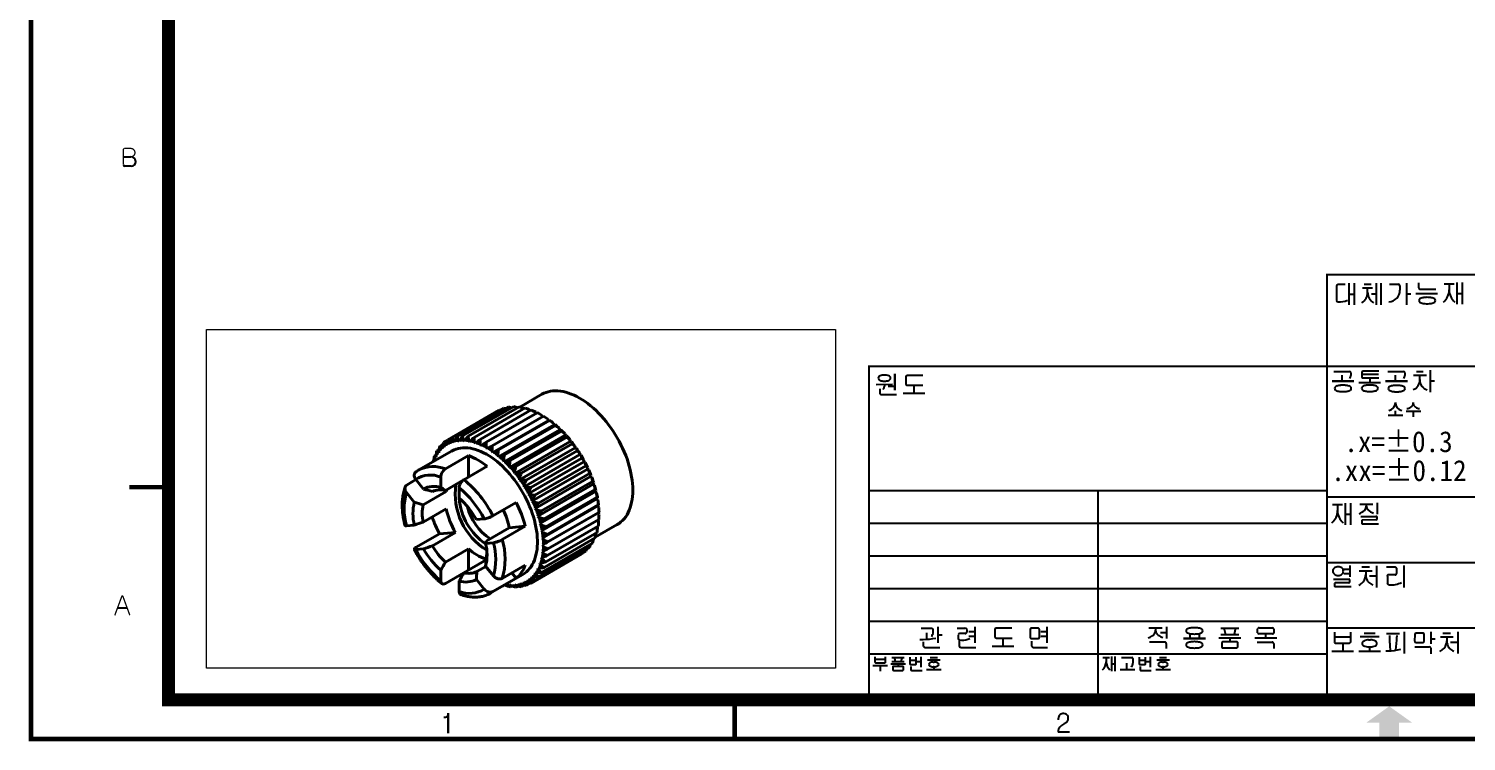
# Model space of a CAD drawing. Header units: millimetres. Extents: x 20 to 420, y 20 to 297.
# Drawn here: x 19.6 to 239.3, y 19.6 to 128.6 of the extents above; entities that cross this region are included whole.
import ezdxf

# ---------------------------------------------------------------- set-up
doc = ezdxf.new("R2010")
doc.units = ezdxf.units.MM
doc.header["$LTSCALE"] = 10
doc.header["$MEASUREMENT"] = 0
doc.layers.get('0').update_dxf_attribs({"color": 6})
doc.layers.add('0 @ 1', color=6, linetype='Continuous')
doc.layers.add('DIM', color=2, linetype='Continuous', lineweight=9)
doc.layers.add('OUTLINE', color=3, linetype='Continuous', lineweight=40)
doc.styles.get("Standard").update_dxf_attribs({"font": '', "height": 3.2})
doc.styles.get('Standard').set_extended_font_data('GulimChe')

# ---------------------------------------------------------------- blocks, each defined once
blk = doc.blocks.new('A-3_규격도면_동인광학')
blk.add_hatch(color=256).paths.add_polyline_path([(204, 2.5), (206, 2.5), (206, 0), (209, 0), (209, 2.5), (211, 2.5), (207.5, 5)])
for p, q in [((14.1, 89.02), (15.24, 89.02)), ((15.24, 89.02), (15.26, 89.02)), ((15.31, 87.56), (14.35, 87.56)), ((199.46, 69.16), (199.46, 67.06)), ((200.76, 69.49), (199.71, 69.49)), ((201.31, 69.71), (201.31, 66.37)), ((202.12, 69.71), (202.12, 66.37)), ((203.44, 68.98), (204.96, 68.98)), ((203.67, 69.54), (204.73, 69.54)), ((204.2, 68.3), (204.2, 68.98)), ((205.49, 69.71), (205.49, 66.37)), ((206.2, 69.71), (206.2, 66.37)), ((207.52, 69.52), (208.87, 69.52)), ((209.13, 69.27), (209.13, 68.63)), ((210.13, 69.71), (210.13, 66.37)), ((211.56, 68.09), (214.89, 68.09)), ((211.99, 69.75), (211.99, 69.01)), ((212.25, 68.77), (214.61, 68.77)), ((215.9, 69.58), (217.44, 69.58)), ((216.66, 69.58), (216.66, 68.65)), ((217.85, 69.8), (217.85, 66.46)), ((217.85, 68.12), (218.66, 68.12)), ((218.66, 69.8), (218.66, 66.46)), ((201.31, 68.03), (202.12, 68.03)), ((205.49, 67.99), (204.77, 67.99)), ((210.13, 68.07), (210.78, 68.07)), ((131.98, 53.34), (131.98, 55.81)), ((131.98, 55.81), (131.98, 53.34)), ((133.64, 55.39), (133.64, 54.33)), ((136.23, 55.6), (133.86, 55.6)), ((199.04, 56.19), (201.37, 56.19)), ((200.24, 55.63), (200.24, 54.7)), ((201.65, 55.96), (201.65, 55.6)), ((203.29, 56.01), (203.29, 55.39)), ((205.86, 55.72), (203.29, 55.72)), ((203.53, 55.2), (205.92, 55.2)), ((205.91, 56.23), (203.54, 56.23)), ((204.52, 55.2), (204.52, 54.53)), ((207.29, 56.19), (209.62, 56.19)), ((208.42, 55.63), (208.42, 54.71)), ((209.9, 55.96), (209.9, 55.6)), ((211.23, 55.62), (213.19, 55.62)), ((211.65, 56.18), (212.7, 56.18)), ((212.18, 54.94), (212.18, 55.62)), ((213.76, 56.39), (213.76, 53.05)), ((129.11, 54.2), (131.59, 54.27)), ((129.66, 53.56), (129.66, 52.9)), ((130.36, 54.23), (130.37, 53.91)), ((131.98, 53.87), (130.96, 53.87)), ((133.22, 52.86), (136.55, 52.86)), ((133.89, 54.1), (136.27, 54.1)), ((134.88, 53.9), (134.88, 52.86)), ((202.1, 54.7), (198.76, 54.7)), ((198.76, 54.7), (202.1, 54.7)), ((202.86, 54.53), (206.19, 54.53)), ((210.28, 54.71), (206.94, 54.71)), ((206.94, 54.71), (210.28, 54.71)), ((213.76, 54.75), (214.42, 54.75)), ((129.87, 52.68), (132.24, 52.68)), ((211.16, 51.47), (211.16, 51.35)), ((211.16, 51.35), (211.16, 51.47)), ((207.34, 49.49), (209.56, 49.49)), ((208.44, 49.49), (208.44, 50.19)), ((210.07, 50.1), (212.31, 50.1)), ((211.18, 50.1), (211.18, 49.24)), ((128, 38), (198, 38)), ((163, 38), (163, 7)), ((198, 37), (253, 37)), ((198.84, 35.85), (200.38, 35.85)), ((199.6, 35.85), (199.6, 34.91)), ((200.79, 36.06), (200.79, 32.73)), ((201.6, 36.06), (201.6, 32.73)), ((202.99, 35.89), (205.01, 35.89)), ((204, 35.89), (204, 35.58)), ((204, 35.89), (204, 35.58)), ((205.65, 36.09), (205.65, 34.36)), ((128, 33), (198, 33)), ((200.79, 34.38), (201.6, 34.38)), ((203.17, 34.04), (205.47, 34.04)), ((203.29, 33.31), (203.29, 33.04)), ((205.45, 33.49), (203.44, 33.48)), ((203.51, 32.9), (205.85, 32.9)), ((128, 28), (198, 28)), ((198, 27), (253, 27)), ((201.47, 26.51), (201.47, 24.78)), ((205.57, 26.49), (205.57, 23.18)), ((209.75, 26.51), (209.75, 23.17)), ((199.01, 24.45), (201.31, 24.45)), ((200.56, 25.95), (201.47, 25.95)), ((200.56, 25.29), (201.47, 25.29)), ((202.92, 25.73), (204.88, 25.73)), ((203.3, 26.31), (204.49, 26.31)), ((203.9, 25.73), (203.9, 25.14)), ((204.46, 24.93), (205.57, 24.93)), ((207.07, 26.3), (208.41, 26.3)), ((207.21, 24.89), (207.21, 23.84)), ((208.41, 25.11), (207.39, 25.11)), ((208.62, 26.1), (208.62, 25.31)), ((128, 23), (198, 23)), ((199.13, 23.72), (199.13, 23.45)), ((201.29, 23.9), (199.28, 23.88)), ((199.35, 23.3), (201.7, 23.3)), ((207.32, 23.64), (207.4, 23.61)), ((207.4, 23.61), (207.54, 23.59)), ((13.21, 20.04), (14.68, 20.04)), ((128, 18), (198, 18)), ((135.98, 16.93), (137.61, 16.93)), ((136.81, 16.25), (136.81, 15.24)), ((138.54, 17.16), (138.54, 14.69)), ((139.19, 15.89), (138.54, 15.89)), ((141.51, 16.95), (142.68, 16.95)), ((141.65, 15.95), (141.65, 15.38)), ((142.72, 16.12), (141.88, 16.12)), ((142.95, 16.76), (142.95, 16.34)), ((143.29, 16.45), (144.21, 16.45)), ((143.29, 15.71), (144.21, 15.71)), ((144.21, 17.16), (144.21, 14.72)), ((147.25, 16.73), (147.25, 15.67)), ((149.84, 16.94), (147.47, 16.94)), ((147.5, 15.44), (149.88, 15.44)), ((152.64, 16.75), (152.64, 15.56)), ((153.9, 16.94), (152.85, 16.94)), ((154.09, 15.56), (154.09, 16.72)), ((154.26, 16.45), (155.19, 16.45)), ((154.27, 15.71), (155.19, 15.71)), ((155.19, 17.16), (155.19, 14.72)), ((170.79, 16.97), (172.81, 16.97)), ((171.8, 16.97), (171.8, 16.65)), ((172.54, 16.26), (173.45, 16.26)), ((173.45, 17.17), (173.45, 15.35)), ((177.03, 16.01), (177.03, 15.35)), ((178.44, 16.02), (178.44, 15.35)), ((181.47, 15.45), (184.82, 15.45)), ((181.75, 16.92), (184.53, 16.92)), ((181.75, 15.98), (184.53, 15.98)), ((182.3, 16.77), (182.47, 15.98)), ((183.13, 15.45), (183.13, 14.86)), ((183.97, 16.75), (183.79, 15.98)), ((186.96, 15.48), (190.31, 15.48)), ((187.39, 16.22), (187.39, 16.83)), ((189.68, 16.07), (187.58, 16.07)), ((187.63, 16.98), (189.68, 16.98)), ((188.63, 15.48), (188.63, 16.07)), ((189.86, 16.77), (189.86, 16.22)), ((198, 17), (253, 17)), ((199.15, 16.32), (199.15, 14.84)), ((199.15, 15.62), (201.64, 15.62)), ((201.64, 14.87), (201.64, 16.34)), ((203.05, 15.65), (205.96, 15.65)), ((203.67, 16.17), (205.33, 16.17)), ((207.06, 16.15), (209.09, 16.15)), ((207.53, 15.83), (207.53, 15.63)), ((208.66, 15.84), (208.66, 15.63)), ((209.78, 16.38), (209.78, 13.06)), ((211.4, 15.99), (211.37, 14.97)), ((212.67, 16.18), (211.61, 16.18)), ((212.82, 14.97), (212.86, 15.96)), ((213.83, 16.37), (213.83, 14.55)), ((215.31, 15.6), (217.27, 15.6)), ((215.7, 16.18), (216.88, 16.18)), ((216.29, 15.6), (216.29, 15.01)), ((217.96, 16.37), (217.96, 13.06)), ((135.78, 15.21), (136.3, 15.22)), ((136.3, 14.87), (136.3, 14.23)), ((136.56, 14.01), (138.83, 14.01)), ((141.79, 14.95), (141.79, 14.23)), ((141.83, 15.14), (142.16, 15.13)), ((142.04, 14.01), (144.32, 14.01)), ((146.83, 14.2), (150.16, 14.2)), ((148.49, 15.23), (148.49, 14.2)), ((152.84, 15.37), (153.88, 15.37)), ((152.86, 14.95), (152.86, 14.23)), ((153.11, 14.01), (155.29, 14.01)), ((170.89, 14.83), (173.22, 14.83)), ((173.42, 14.6), (173.42, 13.84)), ((179.41, 15.35), (176.07, 15.35)), ((176.07, 15.35), (179.41, 15.35)), ((181.9, 14.7), (181.9, 14.1)), ((184.19, 14.86), (182.09, 14.86)), ((182.14, 13.95), (184.19, 13.95)), ((184.37, 14.15), (184.37, 14.7)), ((187.31, 14.81), (189.64, 14.81)), ((189.85, 14.59), (189.85, 13.83)), ((198.73, 13.44), (202.06, 13.44)), ((199.35, 14.67), (201.43, 14.67)), ((200.39, 14.45), (200.39, 13.44)), ((202.83, 13.41), (206.17, 13.41)), ((204.35, 15.15), (204.49, 15.15)), ((204.49, 14.06), (204.35, 14.06)), ((204.49, 15.15), (204.63, 15.15)), ((204.63, 14.06), (204.49, 14.06)), ((204.49, 14.06), (204.49, 13.41)), ((206.96, 13.48), (207.33, 13.48)), ((211.4, 14.11), (213.62, 14.11)), ((211.57, 14.77), (212.61, 14.77)), ((213.83, 15.31), (214.5, 15.31)), ((213.85, 13.93), (213.85, 13.04)), ((216.85, 14.81), (217.96, 14.81)), ((128, 13), (198, 13)), ((128.62, 11.22), (130.85, 11.22)), ((128.91, 12.54), (128.91, 11.79)), ((128.91, 12.2), (130.56, 12.2)), ((129.05, 11.66), (130.43, 11.66)), ((129.74, 11.22), (129.74, 10.37)), ((130.56, 11.82), (130.56, 12.54)), ((131.35, 11.49), (133.58, 11.49)), ((131.53, 12.47), (133.39, 12.47)), ((131.53, 11.84), (133.39, 11.84)), ((131.64, 10.99), (131.64, 10.59)), ((133.17, 11.09), (131.76, 11.09)), ((131.9, 12.37), (132.02, 11.84)), ((132.46, 11.49), (132.46, 11.09)), ((133.02, 12.36), (132.9, 11.84)), ((133.29, 10.62), (133.29, 10.99)), ((134.27, 12.51), (134.27, 11.49)), ((134.27, 12.05), (135.24, 12.05)), ((134.4, 11.37), (135.13, 11.37)), ((134.41, 11.1), (134.41, 10.59)), ((135.24, 11.52), (135.24, 12.51)), ((135.37, 11.87), (135.96, 11.87)), ((135.96, 12.58), (135.96, 10.96)), ((136.95, 12.09), (138.89, 12.09)), ((137.37, 12.45), (138.47, 12.45)), ((137.82, 11.76), (137.91, 11.76)), ((137.91, 11.04), (137.82, 11.04)), ((137.91, 11.76), (138, 11.76)), ((138, 11.04), (137.91, 11.04)), ((137.91, 11.04), (137.91, 10.6)), ((163.75, 12.44), (164.78, 12.44)), ((164.26, 12.44), (164.26, 11.82)), ((165.05, 12.59), (165.05, 10.36)), ((165.05, 11.47), (165.59, 11.47)), ((165.59, 12.59), (165.59, 10.36)), ((166.58, 12.46), (168.15, 12.46)), ((167.34, 11.59), (167.34, 10.63)), ((168.32, 12.3), (168.32, 11.6)), ((169.29, 12.51), (169.29, 11.49)), ((169.29, 12.05), (170.27, 12.05)), ((169.42, 11.37), (170.15, 11.37)), ((169.43, 11.1), (169.43, 10.59)), ((170.27, 11.52), (170.27, 12.51)), ((170.39, 11.87), (170.99, 11.87)), ((170.99, 12.58), (170.99, 10.96)), ((171.97, 12.09), (173.91, 12.09)), ((172.39, 12.45), (173.49, 12.45)), ((172.84, 11.76), (172.93, 11.76)), ((172.93, 11.04), (172.84, 11.04)), ((172.93, 11.76), (173.03, 11.76)), ((173.03, 11.04), (172.93, 11.04)), ((172.93, 11.04), (172.93, 10.6)), ((131.8, 10.49), (133.17, 10.49)), ((134.54, 10.49), (136.13, 10.49)), ((136.81, 10.6), (139.03, 10.6)), ((166.39, 10.63), (168.62, 10.63)), ((169.56, 10.49), (171.15, 10.49)), ((171.83, 10.6), (174.06, 10.6)), ((63.07, 3.35), (63.32, 3.35)), ((63.73, 0.91), (63.73, 3.96)), ((63.73, 3.96), (63.73, 0.91)), ((156.98, 2.93), (156.98, 3.2)), ((157.84, 2.3), (157.74, 2.24)), ((158.18, 2.54), (157.84, 2.3)), ((158.26, 2.6), (158.18, 2.54)), ((156.9, 1.07), (158.65, 1.07))]:
    blk.add_line(p, q)
for points, const_width in [([(0, 0), (0, 277), (400, 277), (400, 0)], 0.7), ([(21, 6), (21, 271), (394, 271), (394, 6)], 2)]:
    blk.add_lwpolyline(points, close=True, dxfattribs=dict(const_width=const_width))
at = {"const_width": 0.2}
for points in [[(14.1, 87.81), (14.1, 90.08, -0.443983), (14.33, 90.29), (15.24, 90.29, -1), (15.24, 89.02), (14.1, 89.02)], [(12.79, 18.9), (13.87, 21.81, -0.756384), (14.04, 21.8), (15.09, 18.92)]]:
    blk.add_lwpolyline(points, format="xyb", dxfattribs=at)
for points, const_width in [([(198, 7), (198, 71), (393, 71)], 0.3), ([(128, 7), (128, 57), (393, 57)], 0.3), ([(15, 38.5), (21.67, 38.5)], 0.7), ([(107.5, 0), (107.5, 6.67)], 0.7)]:
    blk.add_lwpolyline(points, dxfattribs=dict(const_width=const_width))
for centre, radius, start, end in [((15.26, 88.29), 0.727, 273.6048, 90), ((14.35, 87.81), 0.249, 181.3239, 270), ((199.71, 69.23), 0.261, 90, 196.224), ((202.32, 68.3), 1.88, 301.736, 0), ((206.08, 68.3), 1.88, 180, 238.264), ((207.33, 68.63), 1.8, 274.0617, 0), ((208.87, 69.25), 0.269, 4.3858, 90), ((212.23, 69.01), 0.238, 180, 274.8762), ((214.19, 68.65), 2.46, 310.6997, 0), ((219.07, 68.65), 2.41, 180, 230.1829), ((199.7, 67.06), 0.236, 180, 268.1595), ((199.8, 70.18), 3.36, 268.1595, 293.0296), ((212.39, 67.01), 0.362, 130.787, 175.4096), ((212.39, 67.07), 0.362, 184.5904, 229.213), ((212.55, 66.82), 0.62, 105.5854, 130.787), ((212.55, 67.27), 0.62, 229.213, 254.4146), ((213.19, 64.54), 2.98, 94.5784, 105.5854), ((213.19, 69.54), 2.98, 254.4146, 265.4216), ((213.3, 63.2), 4.33, 90, 94.5784), ((213.3, 70.88), 4.33, 265.4216, 270), ((213.3, 63.2), 4.33, 85.4216, 90), ((213.3, 70.88), 4.33, 270, 274.5784), ((213.4, 64.54), 2.98, 74.4146, 85.4216), ((213.4, 69.54), 2.98, 274.5784, 285.5854), ((214.04, 66.82), 0.62, 49.213, 74.4146), ((214.04, 67.27), 0.62, 285.5854, 310.787), ((214.21, 67.01), 0.362, 4.5904, 49.213), ((214.21, 67.07), 0.362, 310.787, 355.4096), ((129.85, 55.13), 0.429, 109.7033, 172.0326), ((129.85, 55.24), 0.429, 187.9674, 250.2967), ((130.37, 53.68), 1.97, 90, 109.7033), ((130.37, 53.68), 1.97, 70.2967, 90), ((130.89, 55.13), 0.429, 7.9674, 70.2967), ((130.89, 55.24), 0.429, 289.7033, 352.0326), ((133.86, 55.39), 0.217, 90, 179.9617), ((201.37, 55.9), 0.29, 11.8483, 90), ((200.91, 55.6), 0.74, 320.5326, 0), ((203.54, 55.97), 0.253, 90, 170.8151), ((203.49, 55.39), 0.199, 180, 282.1799), ((209.62, 55.9), 0.29, 11.8483, 90), ((209.16, 55.6), 0.74, 320.5326, 0), ((210.64, 54.85), 1.53, 290.6033, 3.3919), ((213.65, 54.84), 1.48, 175.9627, 256.3106), ((129.87, 52.9), 0.216, 180, 270.036), ((130.37, 56.69), 1.97, 250.2967, 270), ((129.76, 53.89), 0.602, 313.5964, 1.5108), ((130.37, 56.69), 1.97, 270, 289.7033), ((133.87, 54.33), 0.23, 180, 273.1332), ((199.51, 53.57), 0.362, 130.787, 175.4096), ((199.51, 53.63), 0.362, 184.5904, 229.213), ((199.68, 53.38), 0.62, 105.5854, 130.787), ((199.68, 53.83), 0.62, 229.213, 254.4146), ((200.32, 51.1), 2.98, 94.5784, 105.5854), ((200.32, 56.1), 2.98, 254.4146, 265.4216), ((200.42, 49.76), 4.33, 90, 94.5784), ((200.42, 57.45), 4.33, 265.4216, 270), ((200.42, 49.76), 4.33, 85.4216, 90), ((200.42, 57.45), 4.33, 270, 274.5784), ((200.53, 51.1), 2.98, 74.4146, 85.4216), ((200.53, 56.1), 2.98, 274.5784, 285.5854), ((201.17, 53.38), 0.62, 49.213, 74.4146), ((201.17, 53.83), 0.62, 285.5854, 310.787), ((201.34, 53.57), 0.362, 4.5904, 49.213), ((201.34, 53.63), 0.362, 310.787, 355.4096), ((203.63, 53.59), 0.362, 130.787, 175.4096), ((203.63, 53.65), 0.362, 184.5904, 229.213), ((203.79, 53.39), 0.62, 105.5854, 130.787), ((203.79, 53.84), 0.62, 229.213, 254.4146), ((204.43, 51.12), 2.98, 94.5784, 105.5854), ((204.43, 56.12), 2.98, 254.4146, 265.4216), ((204.54, 49.77), 4.33, 90, 94.5784), ((204.54, 57.46), 4.33, 265.4216, 270), ((204.54, 49.77), 4.33, 85.4216, 90), ((204.54, 57.46), 4.33, 270, 274.5784), ((204.64, 51.12), 2.98, 74.4146, 85.4216), ((204.64, 56.12), 2.98, 274.5784, 285.5854), ((205.28, 53.39), 0.62, 49.213, 74.4146), ((205.28, 53.84), 0.62, 285.5854, 310.787), ((205.45, 53.59), 0.362, 4.5904, 49.213), ((205.45, 53.65), 0.362, 310.787, 355.4096), ((207.72, 53.55), 0.362, 130.787, 175.4096), ((207.72, 53.61), 0.362, 184.5904, 229.213), ((207.89, 53.36), 0.62, 105.5854, 130.787), ((207.89, 53.81), 0.62, 229.213, 254.4146), ((208.53, 51.08), 2.98, 94.5784, 105.5854), ((208.53, 56.08), 2.98, 254.4146, 265.4216), ((208.64, 49.74), 4.33, 90, 94.5784), ((208.64, 57.42), 4.33, 265.4216, 270), ((208.64, 49.74), 4.33, 85.4216, 90), ((208.64, 57.42), 4.33, 270, 274.5784), ((208.74, 51.08), 2.98, 74.4146, 85.4216), ((208.74, 56.08), 2.98, 274.5784, 285.5854), ((209.38, 53.36), 0.62, 49.213, 74.4146), ((209.38, 53.81), 0.62, 285.5854, 310.787), ((209.55, 53.55), 0.362, 4.5904, 49.213), ((209.55, 53.61), 0.362, 310.787, 355.4096), ((207.23, 51.43), 1.22, 280.1846, 0), ((209.66, 51.43), 1.22, 180, 259.8154), ((210.11, 51.8), 1.28, 273.0377, 302.6699), ((210.37, 51.39), 0.803, 302.6699, 326.0061), ((210.43, 51.35), 0.733, 326.0061, 0), ((211.89, 51.35), 0.733, 180, 213.9939), ((211.95, 51.39), 0.803, 213.9939, 237.3301), ((212.21, 51.8), 1.28, 237.3301, 266.9623), ((202.93, 35.74), 1.11, 314.5469, 334.7965), ((203.27, 35.58), 0.731, 334.7965, 0), ((204.71, 35.58), 0.707, 180, 230.0339), ((197.14, 34.91), 2.46, 310.6997, 0), ((202.01, 34.91), 2.41, 180, 230.1829), ((202.16, 36.52), 2.2, 289.6857, 314.5469), ((203.44, 33.33), 0.15, 90.4674, 185.5199), ((203.45, 33.04), 0.158, 180, 290.6438), ((206.16, 37.31), 2.97, 230.0339, 249.212), ((205.47, 33.68), 0.182, 265.0661, 354.5096), ((205.47, 33.86), 0.181, 5.4904, 90), ((204.5, 33.77), 1.16, 354.5096, 5.4904), ((199.46, 25.7), 0.566, 126.2971, 182.2865), ((199.46, 25.65), 0.566, 177.7135, 233.7029), ((199.7, 25.38), 0.955, 90, 126.2971), ((199.7, 25.96), 0.955, 233.7029, 270), ((199.7, 25.38), 0.955, 53.7029, 90), ((199.7, 25.96), 0.955, 270, 306.2971), ((199.93, 25.7), 0.566, 357.7135, 53.7029), ((199.93, 25.65), 0.566, 306.2971, 2.2865), ((201.31, 24.27), 0.181, 5.4904, 90), ((200.34, 24.18), 1.16, 354.5096, 5.4904), ((202.16, 25.13), 1.74, 314.7962, 337.7895), ((202.15, 25.14), 1.75, 337.7895, 0), ((205.83, 25.14), 1.93, 180, 203.0854), ((205.29, 24.91), 1.34, 203.0854, 227.7201), ((207.39, 24.92), 0.187, 90, 189.9031), ((208.41, 26.09), 0.21, 2.4746, 90), ((208.42, 25.31), 0.202, 265.1914, 0), ((199.28, 23.73), 0.15, 90.4674, 185.5199), ((199.29, 23.45), 0.158, 180, 290.6438), ((201.31, 24.08), 0.182, 265.0661, 354.5096), ((201.98, 25.31), 1.99, 295.4601, 314.7962), ((205.95, 25.63), 2.32, 227.7201, 245.1313), ((207.44, 23.84), 0.235, 180, 238.9832), ((207.91, 26.54), 2.97, 262.8795, 299.3294), ((136.15, 25.5), 10.28, 270.7952, 281.7846), ((136.77, 16.42), 1.07, 316.4472, 354.1416), ((137.61, 16.7), 0.224, 5.8584, 90), ((135.83, 16.52), 2.01, 354.1416, 5.8584), ((141.88, 15.88), 0.243, 90, 162.7327), ((141.89, 15.38), 0.247, 180, 255.9206), ((142.68, 16.66), 0.29, 19.9366, 90), ((142.73, 16.34), 0.223, 268.9289, 0), ((147.47, 16.73), 0.217, 90, 179.9617), ((147.48, 15.67), 0.23, 180, 273.1332), ((152.85, 16.73), 0.211, 90, 174.1511), ((152.83, 15.56), 0.198, 180, 272.2398), ((153.88, 15.58), 0.214, 270, 355.6406), ((153.87, 16.72), 0.223, 0, 81.4867), ((170.17, 17.28), 1.89, 285.8538, 306.2125), ((170.48, 16.85), 1.37, 306.2125, 332.5484), ((170.87, 16.65), 0.93, 332.5484, 0), ((172.71, 16.65), 0.912, 180, 209.5054), ((172.86, 16.73), 1.08, 209.5054, 237.9626), ((174.78, 19.8), 4.7, 237.9626, 246.4471), ((176.82, 16.5), 0.362, 130.787, 175.4096), ((176.82, 16.56), 0.362, 184.5904, 229.213), ((176.99, 16.31), 0.62, 105.5854, 130.787), ((176.99, 16.76), 0.62, 229.213, 254.4146), ((177.63, 14.03), 2.98, 94.5784, 105.5854), ((177.63, 19.03), 2.98, 254.4146, 265.4216), ((177.73, 12.69), 4.33, 90, 94.5784), ((177.73, 20.38), 4.33, 265.4216, 270), ((177.73, 12.69), 4.33, 85.4216, 90), ((177.73, 20.38), 4.33, 270, 274.5784), ((177.84, 14.03), 2.98, 74.4146, 85.4216), ((177.84, 19.03), 2.98, 274.5784, 285.5854), ((178.48, 16.31), 0.62, 49.213, 74.4146), ((178.48, 16.76), 0.62, 285.5854, 310.787), ((178.64, 16.5), 0.362, 4.5904, 49.213), ((178.64, 16.56), 0.362, 310.787, 355.4096), ((187.56, 16.83), 0.163, 63.6984, 180), ((187.58, 16.26), 0.187, 190.8165, 270), ((189.68, 16.8), 0.179, 352.4097, 90), ((189.71, 16.22), 0.154, 261.1653, 0), ((223.12, 15.63), 15.59, 180, 187.9213), ((193.38, 15.63), 15.28, 352.2562, 0), ((211.61, 15.97), 0.211, 90, 174.1511), ((212.63, 15.96), 0.223, 0, 81.4867), ((136.52, 14.23), 0.218, 180, 278.834), ((142.01, 14.23), 0.218, 180, 278.834), ((142.27, 17.94), 2.82, 267.8535, 294.1102), ((153.08, 14.23), 0.218, 180, 278.834), ((173.22, 14.62), 0.204, 354.4055, 90), ((176.82, 14.36), 0.362, 130.787, 175.4096), ((176.82, 14.42), 0.362, 184.5904, 229.213), ((176.99, 14.17), 0.62, 105.5854, 130.787), ((176.99, 14.62), 0.62, 229.213, 254.4146), ((177.63, 11.89), 2.98, 94.5784, 105.5854), ((177.63, 16.89), 2.98, 254.4146, 265.4216), ((177.73, 10.55), 4.33, 90, 94.5784), ((177.73, 18.24), 4.33, 265.4216, 270), ((177.73, 10.55), 4.33, 85.4216, 90), ((177.73, 18.24), 4.33, 270, 274.5784), ((177.84, 11.89), 2.98, 74.4146, 85.4216), ((177.84, 16.89), 2.98, 274.5784, 285.5854), ((178.48, 14.17), 0.62, 49.213, 74.4146), ((178.48, 14.62), 0.62, 285.5854, 310.787), ((178.64, 14.36), 0.362, 4.5904, 49.213), ((178.64, 14.42), 0.362, 310.787, 355.4096), ((182.09, 14.67), 0.187, 90, 169.1835), ((182.07, 14.1), 0.163, 180, 296.3016), ((184.22, 14.7), 0.154, 0, 98.8347), ((184.19, 14.13), 0.179, 270, 7.5903), ((189.64, 14.61), 0.204, 354.4055, 90), ((199.32, 14.84), 0.175, 180, 277.554), ((201.43, 14.88), 0.209, 270, 358.5824), ((203.81, 14.56), 0.459, 117.2376, 174.097), ((203.81, 14.66), 0.459, 185.903, 242.7624), ((204.35, 13.5), 1.65, 90, 117.2376), ((204.35, 15.72), 1.65, 242.7624, 270), ((204.63, 13.5), 1.65, 62.7624, 90), ((204.63, 15.72), 1.65, 270, 297.2376), ((205.18, 14.56), 0.459, 5.903, 62.7624), ((205.18, 14.66), 0.459, 297.2376, 354.097), ((207.33, 21.29), 7.81, 270, 284.3395), ((211.57, 14.97), 0.198, 180, 272.2398), ((212.61, 14.98), 0.214, 270, 355.6406), ((213.62, 13.87), 0.237, 15.2263, 90), ((214.37, 15.19), 1.99, 295.4601, 314.7962), ((214.55, 15.01), 1.74, 314.7962, 337.7895), ((214.54, 15.01), 1.75, 337.7895, 0), ((218.22, 15.01), 1.93, 180, 203.0854), ((217.68, 14.78), 1.34, 203.0854, 227.7201), ((218.34, 15.51), 2.32, 227.7201, 245.1313), ((129.04, 11.79), 0.131, 180, 274.282), ((130.43, 11.79), 0.133, 270, 11.7778), ((131.76, 10.97), 0.125, 90, 169.1835), ((133.18, 10.99), 0.103, 0, 98.8347), ((134.39, 11.49), 0.12, 180, 277.6654), ((135.13, 11.5), 0.121, 270, 11.0214), ((137.46, 11.37), 0.306, 117.2376, 174.097), ((137.46, 11.43), 0.306, 185.903, 242.7624), ((137.82, 10.66), 1.1, 90, 117.2376), ((137.82, 12.14), 1.1, 242.7624, 270), ((138, 10.66), 1.1, 62.7624, 90), ((138, 12.14), 1.1, 270, 297.2376), ((138.37, 11.37), 0.306, 5.903, 62.7624), ((138.37, 11.43), 0.306, 297.2376, 354.097), ((162.62, 11.82), 1.64, 310.6997, 0), ((165.87, 11.82), 1.61, 180, 230.1829), ((167.35, 11.6), 0.979, 320.2059, 0), ((168.15, 12.28), 0.178, 4.5, 90), ((169.41, 11.49), 0.12, 180, 277.6654), ((170.15, 11.5), 0.121, 270, 11.0214), ((172.48, 11.37), 0.306, 117.2376, 174.097), ((172.48, 11.43), 0.306, 185.903, 242.7624), ((172.84, 10.66), 1.1, 90, 117.2376), ((172.84, 12.14), 1.1, 242.7624, 270), ((173.03, 10.66), 1.1, 62.7624, 90), ((173.03, 12.14), 1.1, 270, 297.2376), ((173.39, 11.37), 0.306, 5.903, 62.7624), ((173.39, 11.43), 0.306, 297.2376, 354.097), ((131.75, 10.59), 0.108, 180, 296.3016), ((133.17, 10.61), 0.119, 270, 7.5903), ((134.52, 10.59), 0.105, 180, 284.5405), ((169.54, 10.59), 0.105, 180, 284.5405), ((63.32, 3.77), 0.418, 270, 351.8564), ((157.65, 3.2), 0.675, 135.3614, 180), ((157.57, 3.28), 0.56, 116.1126, 135.3614), ((159.75, -0.98), 3.8, 121.9901, 132.8749), ((157.74, 2.93), 0.951, 75.511, 116.1126), ((157.84, 3.3), 0.566, 52.7857, 75.511), ((157.74, 3.16), 0.74, 352.4081, 52.7857), ((157.61, 3.18), 0.862, 318.1085, 352.4081), ((158.42, 1.02), 1.52, 161.3803, 178.4124), ((157.65, 1.28), 0.705, 132.8749, 161.3803)]:
    blk.add_arc(centre, radius, start, end)

msp = doc.modelspace()

# ---------------------------------------------------------------- linework, layer by layer
at = {"layer": 'DIM', "ltscale": 0.5}
msp.add_lwpolyline([(46.797, 82.617), (142.926, 82.617), (142.926, 30.832), (46.797, 30.832)], close=True, dxfattribs=at)
at = {"layer": 'OUTLINE'}
for p, q in [((98.054, 72.697), (94.696, 70.759)), ((84.358, 66.075), (92.163, 70.58)), ((85.118, 66.273), (92.923, 70.779)), ((85.93, 66.346), (93.735, 70.852)), ((86.788, 66.292), (94.593, 70.798)), ((87.681, 66.112), (95.486, 70.617)), ((88.599, 65.807), (96.404, 70.313)), ((92.163, 70.58), (92.475, 70.521)), ((92.923, 70.779), (93.399, 70.657)), ((93.735, 70.852), (94.348, 70.656)), ((94.593, 70.798), (95.32, 70.521)), ((96.216, 70.296), (96.264, 70.232)), ((83.661, 65.752), (91.466, 70.258)), ((97.337, 69.887), (89.532, 65.381)), ((90.471, 64.839), (98.276, 69.345)), ((90.548, 63.806), (99.033, 68.705)), ((91.404, 64.187), (99.209, 68.693)), ((91.466, 70.258), (91.58, 70.244)), ((97.105, 69.962), (97.205, 69.811)), ((98.006, 69.514), (98.146, 69.271)), ((98.909, 68.955), (99.033, 68.705)), ((99.033, 68.705), (99.188, 68.76)), ((99.803, 68.292), (99.911, 68.038)), ((91.425, 63.14), (99.911, 68.038)), ((92.283, 62.379), (100.769, 67.277)), ((92.322, 63.432), (100.127, 67.938)), ((93.112, 61.533), (101.598, 66.431)), ((93.215, 62.582), (101.02, 67.087)), ((94.072, 61.646), (101.877, 66.152)), ((99.911, 68.038), (100.077, 68.067)), ((100.679, 67.533), (100.769, 67.277)), ((100.769, 67.277), (100.945, 67.279)), ((101.527, 66.686), (101.598, 66.431)), ((101.598, 66.431), (101.783, 66.406)), ((84.212, 64.014), (79.262, 61.156)), ((82.012, 64.083), (82.349, 64.278)), ((82.313, 63.715), (82.121, 63.766)), ((82.261, 63.966), (82.313, 63.715)), ((82.481, 64.751), (82.928, 65.009)), ((82.796, 64.296), (82.601, 64.373)), ((82.765, 64.54), (82.796, 64.296)), ((83.033, 65.309), (83.616, 65.646)), ((83.355, 64.77), (83.157, 64.873)), ((83.345, 65.005), (83.355, 64.77)), ((83.983, 65.133), (83.785, 65.259)), ((83.994, 65.356), (83.983, 65.133)), ((84.674, 65.38), (84.478, 65.529)), ((84.705, 65.588), (84.674, 65.38)), ((85.419, 65.509), (85.227, 65.679)), ((85.47, 65.7), (85.419, 65.509)), ((86.21, 65.517), (86.025, 65.706)), ((86.281, 65.69), (86.21, 65.517)), ((87.039, 65.406), (86.862, 65.612)), ((87.129, 65.558), (87.039, 65.406)), ((87.897, 65.176), (87.731, 65.397)), ((88.005, 65.306), (87.897, 65.176)), ((88.774, 64.83), (88.62, 65.064)), ((88.899, 64.936), (88.774, 64.83)), ((89.661, 64.372), (89.521, 64.615)), ((89.801, 64.453), (89.661, 64.372)), ((90.548, 63.806), (90.423, 64.057)), ((90.702, 63.862), (90.548, 63.806)), ((93.904, 60.61), (102.389, 65.509)), ((94.649, 59.622), (103.134, 64.52)), ((94.885, 60.635), (102.69, 65.14)), ((95.644, 59.559), (103.449, 64.065)), ((102.338, 65.76), (102.389, 65.509)), ((102.389, 65.509), (102.581, 65.457)), ((103.103, 64.764), (103.134, 64.52)), ((103.134, 64.52), (103.33, 64.443)), ((103.814, 63.711), (103.824, 63.476)), ((81.34, 62.45), (81.329, 62.349)), ((81.34, 62.45), (81.506, 62.546)), ((81.37, 62.373), (81.34, 62.45)), ((81.501, 62.516), (81.521, 62.46)), ((81.63, 63.313), (81.875, 63.455)), ((81.91, 63.034), (81.724, 63.059)), ((81.838, 63.289), (81.91, 63.034)), ((86.833, 63.323), (83.297, 61.282)), ((86.126, 59.649), (89.661, 61.69)), ((86.833, 63.323), (86.833, 60.057)), ((91.425, 63.14), (91.317, 63.394)), ((91.592, 63.168), (91.425, 63.14)), ((92.283, 62.379), (92.193, 62.635)), ((92.46, 62.381), (92.283, 62.379)), ((93.112, 61.533), (93.041, 61.788)), ((93.298, 61.508), (93.112, 61.533)), ((95.339, 58.578), (103.824, 63.476)), ((95.967, 57.49), (104.452, 62.388)), ((96.342, 58.431), (104.147, 62.937)), ((96.97, 57.263), (104.775, 61.769)), ((103.824, 63.476), (104.022, 63.374)), ((104.463, 62.611), (104.452, 62.388)), ((104.452, 62.388), (104.65, 62.262)), ((78.806, 59.66), (77.443, 58.873)), ((79.968, 58.215), (78.774, 59.7)), ((79.262, 61.156), (79.271, 61.161)), ((82.59, 60.041), (82.59, 58.449)), ((86.044, 59.596), (83.297, 58.01)), ((93.904, 60.61), (93.852, 60.861)), ((94.095, 60.559), (93.904, 60.61)), ((94.649, 59.622), (94.618, 59.866)), ((94.845, 59.544), (94.649, 59.622)), ((96.526, 56.37), (105.011, 61.269)), ((97.01, 55.231), (105.495, 60.129)), ((97.522, 56.068), (105.327, 60.574)), ((97.991, 54.859), (105.796, 59.364)), ((105.042, 61.477), (105.011, 61.269)), ((105.011, 61.269), (105.207, 61.12)), ((105.546, 60.321), (105.495, 60.129)), ((105.495, 60.129), (105.687, 59.959)), ((77.36, 57.688), (78.554, 56.203)), ((83.432, 57.861), (79.896, 55.82)), ((83.308, 58.016), (83.432, 57.861)), ((83.432, 57.861), (83.504, 58.129)), ((85.419, 56.816), (85.419, 58.409)), ((95.339, 58.578), (95.329, 58.812)), ((95.537, 58.475), (95.339, 58.578)), ((95.967, 57.49), (95.977, 57.713)), ((96.165, 57.363), (95.967, 57.49)), ((97.413, 54.084), (105.898, 58.983)), ((97.731, 52.943), (106.216, 57.841)), ((98.373, 53.648), (106.178, 58.154)), ((105.969, 59.155), (105.898, 58.983)), ((105.898, 58.983), (106.083, 58.793)), ((106.307, 57.993), (106.216, 57.841)), ((106.216, 57.841), (106.393, 57.635)), ((79.896, 53.171), (83.432, 55.212)), ((94.101, 56.166), (90.566, 54.125)), ((96.526, 56.37), (96.557, 56.578)), ((96.722, 56.221), (96.526, 56.37)), ((97.01, 55.231), (97.061, 55.422)), ((97.201, 55.061), (97.01, 55.231)), ((97.961, 51.819), (106.446, 56.718)), ((98.1, 50.726), (106.585, 55.625)), ((98.663, 52.45), (106.468, 56.956)), ((98.858, 51.277), (106.663, 55.783)), ((106.554, 56.848), (106.446, 56.718)), ((106.446, 56.718), (106.613, 56.497)), ((106.71, 55.731), (106.585, 55.625)), ((106.585, 55.625), (106.739, 55.391)), ((89.235, 53.661), (88.041, 53.555)), ((97.413, 54.084), (97.484, 54.257)), ((97.598, 53.895), (97.413, 54.084)), ((97.731, 52.943), (97.821, 53.095)), ((97.908, 52.737), (97.731, 52.943)), ((98.146, 49.675), (106.632, 54.574)), ((98.956, 50.143), (106.761, 54.648)), ((98.956, 49.059), (106.761, 53.564)), ((106.195, 50.84), (109.553, 52.778)), ((106.629, 53.488), (106.71, 53.326)), ((106.772, 54.655), (106.632, 54.574)), ((106.632, 54.574), (106.772, 54.331)), ((78.554, 52.706), (77.36, 52.6)), ((82.393, 51.348), (78.857, 49.307)), ((84.846, 51.567), (81.311, 49.526)), ((82.393, 51.348), (84.846, 51.567)), ((89.526, 50.261), (93.062, 52.302)), ((91.98, 50.48), (95.516, 52.521)), ((93.062, 52.302), (95.516, 52.521)), ((97.961, 51.819), (98.069, 51.949)), ((98.127, 51.599), (97.961, 51.819)), ((98.1, 50.726), (98.225, 50.832)), ((98.254, 50.493), (98.1, 50.726)), ((98.373, 46.227), (106.178, 50.732)), ((98.663, 47.09), (106.468, 51.596)), ((98.858, 48.037), (106.663, 52.543)), ((105.933, 50.591), (105.796, 49.963)), ((106.302, 51.5), (106.178, 50.732)), ((106.523, 52.463), (106.554, 52.389)), ((78.774, 48.955), (79.968, 49.061)), ((83.297, 47.055), (86.833, 49.096)), ((86.833, 49.096), (86.833, 45.83)), ((89.455, 49.91), (90.649, 50.016)), ((96.97, 44.231), (104.775, 48.736)), ((97.522, 44.789), (105.327, 49.295)), ((97.991, 45.457), (105.796, 49.963)), ((98.1, 48.678), (98.254, 48.733)), ((98.225, 48.428), (98.1, 48.678)), ((98.146, 49.675), (98.287, 49.756)), ((98.287, 49.432), (98.146, 49.675)), ((104.192, 48.4), (104.147, 48.294)), ((104.879, 49.037), (104.775, 48.736)), ((105.459, 49.768), (105.327, 49.295)), ((89.512, 47.377), (86.126, 45.422)), ((88.112, 45.6), (89.476, 46.387)), ((90.649, 44.928), (89.455, 46.413)), ((95.516, 46.601), (91.98, 44.56)), ((96.342, 43.788), (104.147, 48.294)), ((97.731, 46.887), (97.908, 46.889)), ((97.821, 46.631), (97.731, 46.887)), ((97.961, 47.745), (98.127, 47.774)), ((98.069, 47.49), (97.961, 47.745)), ((82.59, 45.799), (82.59, 44.207)), ((83.297, 43.783), (86.121, 45.413)), ((85.419, 42.575), (85.419, 44.167)), ((88.041, 44.401), (89.235, 42.916)), ((90.161, 42.276), (95.111, 45.134)), ((90.566, 42.548), (94.101, 44.589)), ((93.445, 45.405), (94.101, 44.589)), ((95.329, 43.791), (95.339, 44.014)), ((95.339, 44.014), (95.537, 43.888)), ((95.967, 44.377), (96.165, 44.275)), ((95.977, 44.142), (95.967, 44.377)), ((96.526, 44.851), (96.722, 44.774)), ((96.557, 44.607), (96.526, 44.851)), ((97.01, 45.432), (97.201, 45.381)), ((97.061, 45.181), (97.01, 45.432)), ((97.413, 46.113), (97.598, 46.088)), ((97.484, 45.858), (97.413, 46.113)), ((90.161, 42.276), (90.152, 42.271)), ((92.228, 43.47), (92.322, 43.428)), ((92.322, 43.428), (92.27, 43.494)), ((92.322, 43.428), (92.488, 43.524)), ((92.421, 43.581), (92.46, 43.535)), ((93.041, 43.457), (93.112, 43.63)), ((93.112, 43.63), (93.298, 43.441)), ((93.215, 43.248), (93.459, 43.389)), ((93.852, 43.447), (93.904, 43.639)), ((93.904, 43.639), (94.095, 43.469)), ((94.072, 43.194), (94.409, 43.388)), ((94.618, 43.559), (94.649, 43.767)), ((94.649, 43.767), (94.845, 43.618)), ((94.885, 43.267), (95.333, 43.525)), ((95.644, 43.465), (96.228, 43.802))]:
    msp.add_line(p, q, dxfattribs=at)
at = {"layer": 'OUTLINE', "flags": 128}
for points in [[(98.054, 72.697), (98.362, 72.857), (98.686, 72.99), (99.024, 73.094), (99.374, 73.17), (99.737, 73.217), (100.112, 73.236), (100.496, 73.225), (100.889, 73.187), (101.29, 73.119), (101.699, 73.023), (102.113, 72.899), (102.531, 72.747), (102.953, 72.567), (103.378, 72.361), (103.803, 72.128), (104.229, 71.869), (104.653, 71.586), (105.075, 71.278), (105.494, 70.947), (105.908, 70.593), (106.316, 70.218), (106.717, 69.822), (107.111, 69.407), (107.495, 68.973), (107.869, 68.523), (108.232, 68.056), (108.583, 67.575), (108.921, 67.081), (109.245, 66.575), (109.553, 66.058), (109.846, 65.532), (110.123, 64.999), (110.382, 64.459), (110.623, 63.915), (110.846, 63.367), (111.049, 62.818), (111.232, 62.269), (111.395, 61.72), (111.537, 61.175), (111.658, 60.634), (111.757, 60.098), (111.835, 59.57), (111.891, 59.051), (111.924, 58.541), (111.935, 58.043), (111.924, 57.558), (111.891, 57.088), (111.835, 56.632), (111.757, 56.194), (111.658, 55.773), (111.537, 55.371), (111.395, 54.99), (111.232, 54.63), (111.049, 54.292), (110.846, 53.977), (110.623, 53.686), (110.382, 53.42), (110.123, 53.18), (109.846, 52.966), (109.553, 52.778), (109.553, 52.778)], [(84.212, 64.014), (84.322, 64.075), (84.628, 64.22), (84.949, 64.337), (85.283, 64.426), (85.63, 64.487), (85.988, 64.519), (86.357, 64.522), (86.736, 64.497), (87.123, 64.443), (87.517, 64.36), (87.917, 64.25), (88.323, 64.111), (88.732, 63.945), (89.144, 63.752), (89.558, 63.533), (89.972, 63.288), (90.384, 63.017), (90.795, 62.722), (91.203, 62.404), (91.606, 62.063), (92.004, 61.701), (92.394, 61.318), (92.777, 60.915), (93.151, 60.495), (93.515, 60.057), (93.868, 59.603), (94.208, 59.135), (94.536, 58.654), (94.849, 58.161), (95.148, 57.657), (95.43, 57.145), (95.696, 56.625), (95.945, 56.1), (96.175, 55.57), (96.387, 55.037), (96.58, 54.503), (96.752, 53.969), (96.904, 53.437), (97.035, 52.908), (97.145, 52.383), (97.233, 51.866), (97.299, 51.356), (97.344, 50.855), (97.366, 50.365), (97.366, 49.887), (97.344, 49.422), (97.299, 48.973), (97.233, 48.54), (97.145, 48.124), (97.035, 47.726), (96.904, 47.348), (96.752, 46.992), (96.58, 46.657), (96.387, 46.345), (96.175, 46.056), (95.945, 45.792), (95.696, 45.554), (95.43, 45.341), (95.148, 45.155), (95.111, 45.134)], [(90.566, 42.548), (90.273, 42.344), (90.161, 42.276)]]:
    msp.add_lwpolyline(points, dxfattribs=at)
at = {"layer": 'OUTLINE'}
for centre, radius, start, end in [((91.926, 58.693), 12.412, 55.76744, 59.17259), ((90.866, 57.175), 14.264, 51.20668, 54.31027), ((89.72, 55.78), 16.069, 47.00317, 49.86966), ((88.578, 54.579), 17.727, 43.07461, 45.75943), ((87.538, 53.624), 19.139, 39.34997, 41.90107), ((86.524, 60.837), 5.289, 146.36538, 152.37979), ((85.967, 61.225), 4.609, 136.91913, 143.51158), ((85.677, 61.507), 4.204, 126.81773, 133.82653), ((85.597, 61.614), 4.07, 116.4244, 123.58635), ((85.649, 61.492), 4.204, 106.18364, 113.19291), ((85.748, 61.1), 4.608, 96.49749, 103.09074), ((85.806, 60.424), 5.287, 87.6279, 93.64327), ((85.743, 59.469), 6.244, 79.67509, 85.0588), ((85.499, 58.268), 7.47, 72.61571, 77.39277), ((85.035, 56.874), 8.941, 66.35729, 70.59503), ((84.342, 55.355), 10.61, 60.78114, 64.56181), ((83.441, 53.795), 12.412, 55.76744, 59.17259), ((82.381, 52.277), 14.264, 51.20668, 54.31027), ((86.699, 52.947), 20.217, 35.76702, 38.22656), ((86.147, 52.556), 20.894, 32.26969, 34.67585), ((81.414, 56.871), 4.796, 66.88128, 116.54474), ((87.383, 60.414), 6.246, 154.94843, 160.33116), ((83.197, 53.759), 10.232, 50.81937, 69.18601), ((81.235, 50.882), 16.069, 47.00317, 49.86966), ((80.092, 49.681), 17.727, 43.07461, 45.75943), ((79.053, 48.726), 19.139, 39.34997, 41.90107), ((85.952, 52.432), 21.125, 28.8057, 31.1943), ((86.156, 52.539), 20.895, 25.32422, 27.73032), ((81.003, 56.276), 4.086, 67.15079, 123.06824), ((75.193, 46.314), 17.244, 26.93628, 50.65286), ((78.213, 48.049), 20.217, 35.76702, 38.22656), ((77.662, 47.657), 20.894, 32.26969, 34.67585), ((86.77, 52.821), 20.219, 21.77366, 24.23309), ((87.775, 53.209), 19.141, 18.09938, 20.65031), ((86.355, 55.144), 9.348, 164.20618, 195.79382), ((81.549, 55.316), 3.302, 71.61422, 118.60482), ((82.544, 55.24), 2.871, 74.7827, 115.43634), ((94.836, 57.449), 10.03, 171.41878, 238.64529), ((75.394, 46.442), 15.611, 27.54461, 50.04453), ((77.467, 47.534), 21.125, 28.8057, 31.1943), ((77.67, 47.641), 20.895, 25.32422, 27.73032), ((89.122, 53.632), 17.73, 14.24135, 16.92594), ((90.733, 54.02), 16.072, 10.13158, 12.99774), ((85.822, 54.455), 7.475, 166.47596, 193.52404), ((86.317, 54.496), 6.556, 168.34451, 191.65549), ((94.364, 57.357), 11.141, 191.0998, 211.31156), ((76.921, 47.301), 12.757, 29.35361, 48.23553), ((94.714, 57.491), 9.316, 184.1699, 235.82472), ((94.658, 57.489), 8.219, 193.8602, 236.70447), ((82.524, 50.277), 10.731, 10.87704, 26.32241), ((78.582, 48.048), 17.514, 14.79723, 27.61413), ((78.285, 47.922), 20.219, 21.77366, 24.23309), ((79.29, 48.31), 19.141, 18.09938, 20.65031), ((92.514, 54.316), 14.267, 5.69154, 8.79472), ((94.359, 54.475), 12.415, 0.82996, 4.23459), ((98.338, 59.655), 17.98, 198.43213, 207.51871), ((80.637, 48.733), 17.73, 14.24135, 16.92594), ((82.248, 49.122), 16.072, 10.13158, 12.99774), ((84.029, 49.417), 14.267, 5.69154, 8.79472), ((92.615, 56.174), 15.611, 207.54461, 230.04453), ((91.087, 55.315), 12.757, 209.35361, 228.23553), ((90.947, 55.239), 11.202, 210.6586, 226.93054), ((91.469, 53.838), 6.632, 225.64218, 252.92351), ((82.187, 48.161), 7.475, 346.47596, 13.52404), ((84.465, 48.775), 5.194, 347.0646, 356.64811), ((81.654, 47.472), 9.348, 344.20618, 15.79382), ((82.287, 47.52), 10.135, 343.01636, 16.98364), ((89.337, 49.417), 8.943, 349.40951, 353.64649), ((85.873, 49.576), 12.415, 0.82996, 4.23459), ((87.675, 49.576), 10.612, 355.44164, 359.22167), ((91.318, 48.048), 4.44, 308.82046, 340.97819), ((91.94, 48.733), 6.246, 334.94843, 340.33116), ((90.777, 49.122), 7.472, 342.61305, 347.38922), ((86.46, 47.3), 3.302, 251.61422, 298.60482), ((86.879, 48.192), 2.871, 254.7827, 295.43634), ((93.726, 47.533), 4.07, 296.4244, 303.58635), ((93.646, 47.64), 4.204, 306.81773, 313.82653), ((93.356, 47.922), 4.609, 316.91913, 323.51158), ((92.798, 48.31), 5.289, 326.36538, 332.37979), ((87.005, 46.34), 4.086, 247.15079, 303.06824), ((93.579, 49.678), 6.244, 259.67509, 265.0588), ((93.517, 48.724), 5.287, 267.6279, 273.64327), ((93.574, 48.047), 4.608, 276.49749, 283.09074), ((93.673, 47.656), 4.204, 286.18364, 293.19291)]:
    msp.add_arc(centre, radius, start, end, dxfattribs=at)
for points in [[(95.486, 70.617), (95.729, 70.512), (95.973, 70.405), (96.216, 70.296)], [(96.404, 70.313), (96.638, 70.198), (96.872, 70.081), (97.105, 69.962)], [(97.337, 69.887), (97.561, 69.764), (97.784, 69.64), (98.006, 69.514)], [(98.287, 69.352), (98.285, 69.351), (98.281, 69.348), (98.276, 69.345)], [(98.276, 69.345), (98.487, 69.217), (98.698, 69.087), (98.909, 68.955)], [(99.188, 68.76), (99.197, 68.739), (99.204, 68.716), (99.209, 68.693)], [(99.209, 68.693), (99.408, 68.561), (99.606, 68.428), (99.803, 68.292)], [(84.358, 66.075), (84.236, 65.835), (84.114, 65.596), (83.994, 65.356)], [(84.478, 65.529), (84.436, 65.711), (84.396, 65.893), (84.358, 66.075)], [(85.118, 66.273), (84.979, 66.045), (84.841, 65.817), (84.705, 65.588)], [(85.227, 65.679), (85.188, 65.877), (85.152, 66.075), (85.118, 66.273)], [(85.93, 66.346), (85.776, 66.131), (85.622, 65.916), (85.47, 65.7)], [(86.025, 65.706), (85.991, 65.92), (85.96, 66.133), (85.93, 66.346)], [(86.788, 66.292), (86.618, 66.091), (86.449, 65.891), (86.281, 65.69)], [(86.862, 65.612), (86.835, 65.839), (86.811, 66.066), (86.788, 66.292)], [(87.681, 66.112), (87.496, 65.927), (87.312, 65.743), (87.129, 65.558)], [(87.731, 65.397), (87.712, 65.636), (87.695, 65.874), (87.681, 66.112)], [(100.077, 68.067), (100.096, 68.025), (100.112, 67.982), (100.127, 67.938)], [(100.127, 67.938), (100.312, 67.805), (100.496, 67.67), (100.679, 67.533)], [(100.945, 67.279), (100.972, 67.216), (100.997, 67.152), (101.02, 67.087)], [(101.02, 67.087), (101.19, 66.955), (101.359, 66.822), (101.527, 66.686)], [(101.783, 66.406), (101.817, 66.322), (101.848, 66.237), (101.877, 66.152)], [(101.877, 66.152), (102.032, 66.023), (102.185, 65.892), (102.338, 65.76)], [(82.012, 64.083), (81.952, 63.819), (81.895, 63.554), (81.838, 63.289)], [(82.121, 63.766), (82.082, 63.871), (82.046, 63.977), (82.012, 64.083)], [(82.481, 64.751), (82.406, 64.49), (82.333, 64.228), (82.261, 63.966)], [(82.601, 64.373), (82.559, 64.499), (82.519, 64.625), (82.481, 64.751)], [(83.033, 65.309), (82.942, 65.053), (82.853, 64.797), (82.765, 64.54)], [(83.157, 64.873), (83.114, 65.018), (83.072, 65.163), (83.033, 65.309)], [(83.661, 65.752), (83.554, 65.503), (83.449, 65.254), (83.345, 65.005)], [(83.785, 65.259), (83.742, 65.423), (83.7, 65.588), (83.661, 65.752)], [(88.599, 65.807), (88.4, 65.64), (88.202, 65.473), (88.005, 65.306)], [(88.62, 65.064), (88.611, 65.312), (88.604, 65.559), (88.599, 65.807)], [(89.532, 65.381), (89.32, 65.233), (89.109, 65.084), (88.899, 64.936)], [(89.521, 64.615), (89.523, 64.871), (89.527, 65.126), (89.532, 65.381)], [(90.471, 64.839), (90.247, 64.71), (90.024, 64.582), (89.801, 64.453)], [(90.423, 64.057), (90.437, 64.318), (90.453, 64.579), (90.471, 64.839)], [(91.404, 64.187), (91.17, 64.078), (90.936, 63.97), (90.702, 63.862)], [(91.317, 63.394), (91.344, 63.659), (91.373, 63.923), (91.404, 64.187)], [(102.581, 65.457), (102.619, 65.352), (102.656, 65.247), (102.69, 65.14)], [(102.69, 65.14), (102.829, 65.017), (102.966, 64.891), (103.103, 64.764)], [(103.33, 64.443), (103.372, 64.317), (103.412, 64.191), (103.449, 64.065)], [(103.449, 64.065), (103.572, 63.949), (103.694, 63.831), (103.814, 63.711)], [(81.63, 63.313), (81.585, 63.048), (81.542, 62.782), (81.501, 62.516)], [(81.724, 63.059), (81.691, 63.143), (81.659, 63.228), (81.63, 63.313)], [(92.322, 63.432), (92.078, 63.344), (91.835, 63.256), (91.592, 63.168)], [(92.193, 62.635), (92.234, 62.901), (92.278, 63.167), (92.322, 63.432)], [(93.215, 62.582), (92.963, 62.514), (92.711, 62.447), (92.46, 62.381)], [(93.041, 61.788), (93.098, 62.053), (93.155, 62.317), (93.215, 62.582)], [(94.072, 61.646), (93.814, 61.599), (93.555, 61.553), (93.298, 61.508)], [(93.852, 60.861), (93.924, 61.123), (93.998, 61.385), (94.072, 61.646)], [(104.022, 63.374), (104.066, 63.228), (104.107, 63.083), (104.147, 62.937)], [(104.147, 62.937), (104.253, 62.83), (104.359, 62.722), (104.463, 62.611)], [(104.65, 62.262), (104.694, 62.098), (104.735, 61.934), (104.775, 61.769)], [(104.775, 61.769), (104.865, 61.673), (104.955, 61.576), (105.042, 61.477)], [(94.885, 60.635), (94.622, 60.609), (94.358, 60.583), (94.095, 60.559)], [(94.618, 59.866), (94.705, 60.122), (94.795, 60.379), (94.885, 60.635)], [(95.644, 59.559), (95.377, 59.553), (95.111, 59.548), (94.845, 59.544)], [(95.329, 58.812), (95.433, 59.062), (95.538, 59.311), (95.644, 59.559)], [(105.207, 61.12), (105.249, 60.938), (105.289, 60.756), (105.327, 60.574)], [(105.327, 60.574), (105.401, 60.491), (105.475, 60.407), (105.546, 60.321)], [(105.687, 59.959), (105.725, 59.761), (105.761, 59.563), (105.796, 59.364)], [(105.796, 59.364), (105.855, 59.296), (105.913, 59.227), (105.969, 59.155)], [(81.311, 57.832), (80.863, 57.961), (80.416, 58.088), (79.968, 58.215)], [(82.59, 58.449), (82.826, 58.304), (83.062, 58.158), (83.297, 58.01)], [(96.342, 58.431), (96.073, 58.445), (95.805, 58.459), (95.537, 58.475)], [(95.977, 57.713), (96.098, 57.953), (96.219, 58.192), (96.342, 58.431)], [(96.97, 57.263), (96.701, 57.296), (96.433, 57.329), (96.165, 57.363)], [(96.557, 56.578), (96.693, 56.807), (96.831, 57.035), (96.97, 57.263)], [(106.083, 58.793), (106.117, 58.58), (106.148, 58.367), (106.178, 58.154)], [(106.178, 58.154), (106.222, 58.102), (106.265, 58.048), (106.307, 57.993)], [(106.393, 57.635), (106.42, 57.408), (106.445, 57.182), (106.468, 56.956)], [(78.554, 56.203), (79.001, 56.076), (79.449, 55.949), (79.896, 55.82)], [(97.522, 56.068), (97.255, 56.118), (96.988, 56.169), (96.722, 56.221)], [(97.061, 55.422), (97.213, 55.638), (97.367, 55.853), (97.522, 56.068)], [(97.991, 54.859), (97.727, 54.925), (97.464, 54.992), (97.201, 55.061)], [(106.468, 56.956), (106.498, 56.921), (106.527, 56.885), (106.554, 56.848)], [(106.613, 56.497), (106.631, 56.259), (106.648, 56.021), (106.663, 55.783)], [(106.663, 55.783), (106.68, 55.767), (106.696, 55.749), (106.71, 55.731)], [(106.739, 55.391), (106.749, 55.143), (106.756, 54.896), (106.761, 54.648)], [(79.896, 53.171), (79.449, 53.017), (79.001, 52.862), (78.554, 52.706)], [(97.484, 54.257), (97.652, 54.458), (97.821, 54.658), (97.991, 54.859)], [(98.373, 53.648), (98.114, 53.729), (97.856, 53.811), (97.598, 53.895)], [(97.821, 53.095), (98.004, 53.279), (98.188, 53.464), (98.373, 53.648)], [(98.663, 52.45), (98.411, 52.544), (98.159, 52.639), (97.908, 52.737)], [(106.71, 53.326), (106.696, 53.065), (106.68, 52.804), (106.663, 52.543)], [(106.761, 54.648), (106.766, 54.651), (106.77, 54.654), (106.772, 54.655)], [(106.772, 54.331), (106.77, 54.075), (106.766, 53.819), (106.761, 53.564)], [(98.069, 51.949), (98.266, 52.116), (98.464, 52.283), (98.663, 52.45)], [(98.858, 51.277), (98.614, 51.383), (98.37, 51.49), (98.127, 51.599)], [(98.225, 50.832), (98.435, 50.98), (98.646, 51.129), (98.858, 51.277)], [(106.554, 52.389), (106.527, 52.124), (106.498, 51.86), (106.468, 51.596)], [(79.968, 49.061), (80.416, 49.217), (80.863, 49.372), (81.311, 49.526)], [(89.526, 50.261), (89.504, 50.144), (89.48, 50.027), (89.455, 49.91)], [(98.858, 48.037), (98.646, 48.166), (98.435, 48.296), (98.225, 48.428)], [(98.956, 50.143), (98.721, 50.258), (98.488, 50.374), (98.254, 50.493)], [(98.254, 48.733), (98.488, 48.841), (98.721, 48.95), (98.956, 49.059)], [(98.287, 49.756), (98.509, 49.885), (98.732, 50.013), (98.956, 50.143)], [(98.956, 49.059), (98.732, 49.181), (98.509, 49.306), (98.287, 49.432)], [(83.297, 47.055), (83.062, 46.636), (82.826, 46.218), (82.59, 45.799)], [(89.455, 46.413), (89.48, 46.813), (89.504, 47.212), (89.526, 47.612)], [(97.598, 46.088), (97.856, 46.134), (98.114, 46.18), (98.373, 46.227)], [(98.373, 46.227), (98.188, 46.36), (98.004, 46.494), (97.821, 46.631)], [(97.908, 46.889), (98.159, 46.955), (98.411, 47.022), (98.663, 47.09)], [(98.663, 47.09), (98.464, 47.222), (98.266, 47.355), (98.069, 47.49)], [(98.127, 47.774), (98.37, 47.861), (98.614, 47.949), (98.858, 48.037)], [(85.419, 44.167), (85.655, 44.585), (85.891, 45.003), (86.126, 45.422)], [(88.112, 45.6), (88.09, 45.2), (88.066, 44.8), (88.041, 44.401)], [(96.342, 43.788), (96.219, 43.904), (96.098, 44.022), (95.977, 44.142)], [(96.165, 44.275), (96.433, 44.259), (96.701, 44.244), (96.97, 44.231)], [(96.97, 44.231), (96.831, 44.354), (96.693, 44.48), (96.557, 44.607)], [(96.722, 44.774), (96.988, 44.778), (97.255, 44.783), (97.522, 44.789)], [(97.522, 44.789), (97.367, 44.918), (97.213, 45.049), (97.061, 45.181)], [(97.201, 45.381), (97.464, 45.405), (97.727, 45.431), (97.991, 45.457)], [(97.991, 45.457), (97.821, 45.589), (97.652, 45.723), (97.484, 45.858)], [(92.46, 43.535), (92.711, 43.438), (92.963, 43.342), (93.215, 43.248)], [(93.215, 43.248), (93.155, 43.316), (93.098, 43.386), (93.041, 43.457)], [(93.298, 43.441), (93.555, 43.357), (93.814, 43.275), (94.072, 43.194)], [(94.072, 43.194), (93.998, 43.277), (93.924, 43.361), (93.852, 43.447)], [(94.095, 43.469), (94.358, 43.4), (94.622, 43.333), (94.885, 43.267)], [(94.885, 43.267), (94.795, 43.362), (94.705, 43.46), (94.618, 43.559)], [(94.845, 43.618), (95.111, 43.566), (95.377, 43.515), (95.644, 43.465)], [(95.644, 43.465), (95.538, 43.572), (95.433, 43.681), (95.329, 43.791)], [(95.537, 43.888), (95.805, 43.853), (96.073, 43.82), (96.342, 43.788)]]:
    msp.add_open_spline(points, degree=3, dxfattribs=at)
for points, knots in [([(78.774, 59.7), (78.754, 59.726), (78.666, 59.842), (78.556, 60.072), (78.522, 60.374), (78.593, 60.648), (78.721, 60.773), (78.785, 60.835)], [0, 0, 0, 0, 0.0680417, 0.3061367, 0.5424653, 0.7749159, 1, 1, 1, 1]), ([(79.274, 61.16), (79.24, 61.141), (79.103, 61.066), (78.941, 60.955), (78.817, 60.86), (78.784, 60.836)], [0, 0, 0, 0, 0.20206287, 0.79293378, 1, 1, 1, 1]), ([(83.297, 61.282), (83.11, 61.174), (82.925, 60.975), (82.665, 60.516), (82.59, 60.258), (82.59, 60.041)], [0, 0, 0, 0, 0.5, 0.5, 1, 1, 1, 1]), ([(85.419, 58.409), (85.419, 58.624), (85.492, 58.881), (85.754, 59.344), (85.939, 59.541), (86.126, 59.649)], [0, 0, 0, 0, 0.5, 0.5, 1, 1, 1, 1]), ([(77.165, 58.543), (77.146, 58.49), (77.081, 58.31), (76.986, 57.992), (76.887, 57.583), (76.81, 57.158), (76.754, 56.719), (76.72, 56.267), (76.708, 55.804), (76.716, 55.33), (76.746, 54.848), (76.797, 54.358), (76.868, 53.862), (76.96, 53.361), (77.048, 52.958), (77.108, 52.721), (77.125, 52.654)], [0, 0, 0, 0, 0.0320975, 0.1090916, 0.1864016, 0.2641305, 0.3421704, 0.4204224, 0.4988014, 0.5772383, 0.6556684, 0.734056, 0.8123789, 0.8906246, 0.9687873, 1, 1, 1, 1]), ([(77.443, 58.873), (77.254, 58.764), (77.139, 58.571), (77.111, 58.134), (77.198, 57.889), (77.36, 57.688)], [0, 0, 0, 0, 0.5, 0.5, 1, 1, 1, 1]), ([(90.566, 54.125), (90.377, 54.016), (90.124, 53.904), (89.633, 53.733), (89.396, 53.676), (89.235, 53.661)], [0, 0, 0, 0, 0.5, 0.5, 1, 1, 1, 1]), ([(77.36, 52.6), (77.34, 52.598), (77.252, 52.592), (77.15, 52.601), (77.141, 52.642), (77.138, 52.657)], [0, 0, 0, 0, 0.1484218, 0.667787, 1, 1, 1, 1]), ([(78.857, 49.307), (78.668, 49.198), (78.553, 49.098), (78.525, 48.969), (78.612, 48.94), (78.774, 48.955)], [0, 0, 0, 0, 0.5, 0.5, 1, 1, 1, 1]), ([(78.544, 48.997), (78.57, 48.946), (78.682, 48.733), (78.89, 48.362), (79.173, 47.888), (79.47, 47.424), (79.78, 46.97), (80.102, 46.528), (80.437, 46.099), (80.782, 45.684), (81.137, 45.284), (81.502, 44.9), (81.875, 44.533), (82.256, 44.184), (82.552, 43.931), (82.721, 43.796), (82.759, 43.766)], [0, 0, 0, 0, 0.0245212, 0.1036775, 0.1828379, 0.2620068, 0.341194, 0.4204115, 0.4996712, 0.5789847, 0.6583637, 0.7378192, 0.8173616, 0.897, 0.9767417, 1, 1, 1, 1]), ([(90.649, 50.016), (90.81, 50.031), (91.044, 50.087), (91.541, 50.26), (91.791, 50.371), (91.98, 50.48)], [0, 0, 0, 0, 0.5, 0.5, 1, 1, 1, 1]), ([(82.59, 44.207), (82.59, 43.992), (82.663, 43.82), (82.926, 43.66), (83.111, 43.676), (83.297, 43.783)], [0, 0, 0, 0, 0.5, 0.5, 1, 1, 1, 1]), ([(91.98, 44.56), (91.791, 44.451), (91.538, 44.431), (91.047, 44.569), (90.81, 44.727), (90.649, 44.928)], [0, 0, 0, 0, 0.5, 0.5, 1, 1, 1, 1]), ([(85.691, 42.087), (85.645, 42.105), (85.537, 42.149), (85.44, 42.324), (85.425, 42.493), (85.419, 42.575)], [0, 0, 0, 0, 0.2810396, 0.6546863, 1, 1, 1, 1]), ([(85.687, 42.077), (85.739, 42.059), (85.928, 41.992), (86.253, 41.895), (86.659, 41.798), (87.061, 41.729), (87.457, 41.688), (87.845, 41.674), (88.225, 41.688), (88.594, 41.729), (88.953, 41.797), (89.299, 41.892), (89.631, 42.013), (89.915, 42.139), (90.082, 42.235), (90.149, 42.273)], [0, 0, 0, 0, 0.0330713, 0.1191428, 0.2049981, 0.290411, 0.3752507, 0.4593973, 0.5427578, 0.6252799, 0.7069622, 0.7878578, 0.8680709, 0.9477497, 1, 1, 1, 1]), ([(89.235, 42.916), (89.396, 42.715), (89.63, 42.557), (90.126, 42.418), (90.377, 42.439), (90.566, 42.548)], [0, 0, 0, 0, 0.5, 0.5, 1, 1, 1, 1])]:
    msp.add_open_spline(points, degree=3, knots=knots, dxfattribs=at)

# ---------------------------------------------------------------- block references
at = {"layer": '0 @ 1'}
msp.add_blockref('A-3_규격도면_동인광학', (20, 20), dxfattribs=at)

# ---------------------------------------------------------------- texts
at = {"layer": 'DIM', "char_height": 3.2, "width": 46.05648, "attachment_point": 5}
for s, insert in [('{\\C2;.x=±0.3}', (228.916, 65.438)), ('{\\C2;.xx=±0.12}', (228.981, 61.016))]:
    msp.add_mtext(s, dxfattribs=dict(at, insert=insert))

doc.saveas('drawing.dxf')
